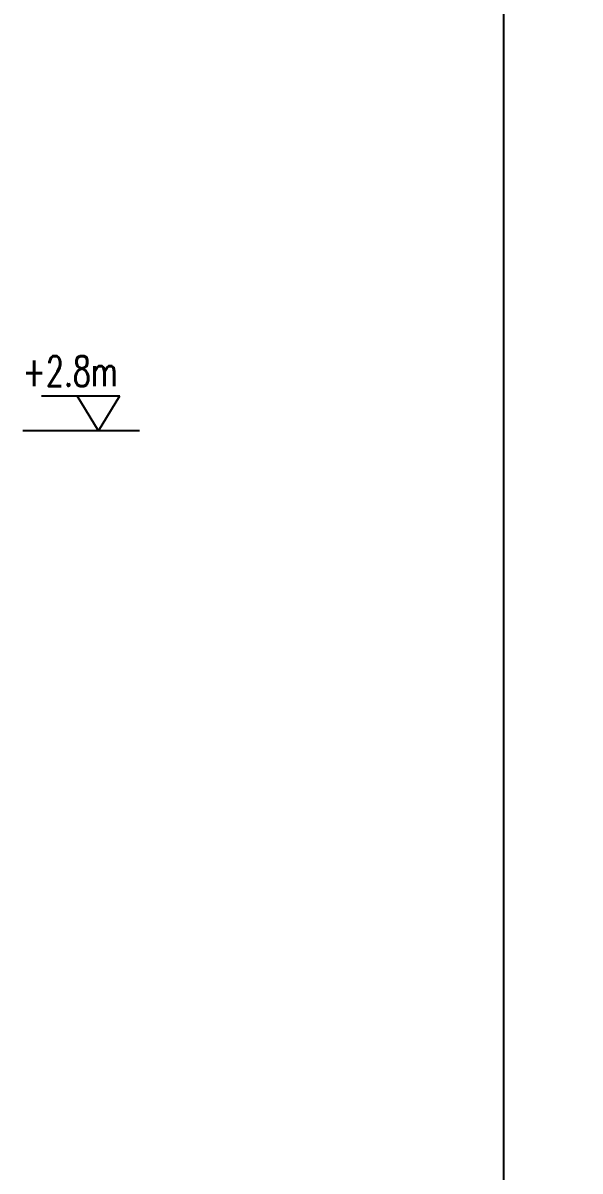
# Model space of a CAD drawing. Extents: x 2928 to 12091, y -6087 to 4005.
# Drawn here: x 3425 to 5208, y -1908 to 1769 of the extents above; entities that cross this region are included whole.
import ezdxf

# ---------------------------------------------------------------- set-up
doc = ezdxf.new("R2010")
doc.units = 0
doc.header["$MEASUREMENT"] = 0
doc.layers.add('3轮廓、图框', color=7, linetype='CONTINUOUS')
doc.layers.add('4文字标注', color=5, linetype='CONTINUOUS')
doc.styles.add('HZ', font='ROMANS.shx', dxfattribs={"width": 0.75, "bigfont": 'hmhz.shx'})

msp = doc.modelspace()

# ---------------------------------------------------------------- linework, layer by layer
at = {"layer": '3轮廓、图框'}
msp.add_line((3797.43124, 463.27309), (3424.70998, 463.27309), dxfattribs=at)
at = {"layer": '4文字标注'}
for p, q in [((3484.37617, 575.14833), (3735.06624, 575.14833)), ((3666.65185, 463.27309), (3598.23747, 575.14833)), ((3666.65185, 463.27309), (3735.06624, 575.14833))]:
    msp.add_line(p, q, dxfattribs=at)
msp.add_lwpolyline([(12090.93902, -6087.36404), (12090.93902, 4004.63596), (4962.93902, 4004.63596), (4962.93902, -6087.36404)], close=True, dxfattribs=at)

# ---------------------------------------------------------------- texts
at = {"layer": '4文字标注', "style": 'HZ', "width": 0.7}
msp.add_text('+2.8m', height=96, dxfattribs=at).set_placement((3423.29493, 605.99678))

doc.saveas('drawing.dxf')
